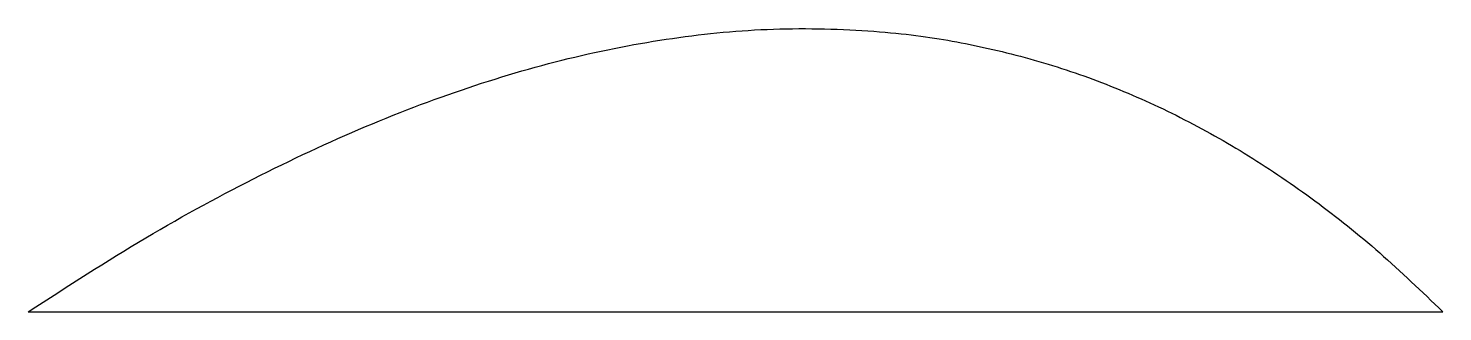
# Model space of a CAD drawing. Extents: x -60 to -10, y 0 to 10.
import ezdxf

# ---------------------------------------------------------------- set-up
doc = ezdxf.new("R2010")
doc.units = 0
doc.header["$MEASUREMENT"] = 0
doc.layers.get('0').update_dxf_attribs({"lineweight": 25, "true_color": 0xffffff})

msp = doc.modelspace()

# ---------------------------------------------------------------- linework, layer by layer
at = {"linetype": 'Continuous'}
msp.add_line((-60, 0), (-10, 0), dxfattribs=at)
msp.add_open_spline([(-60, 0), (-30, 20), (-10, 0)], degree=2, dxfattribs=at)

doc.saveas('drawing.dxf')
